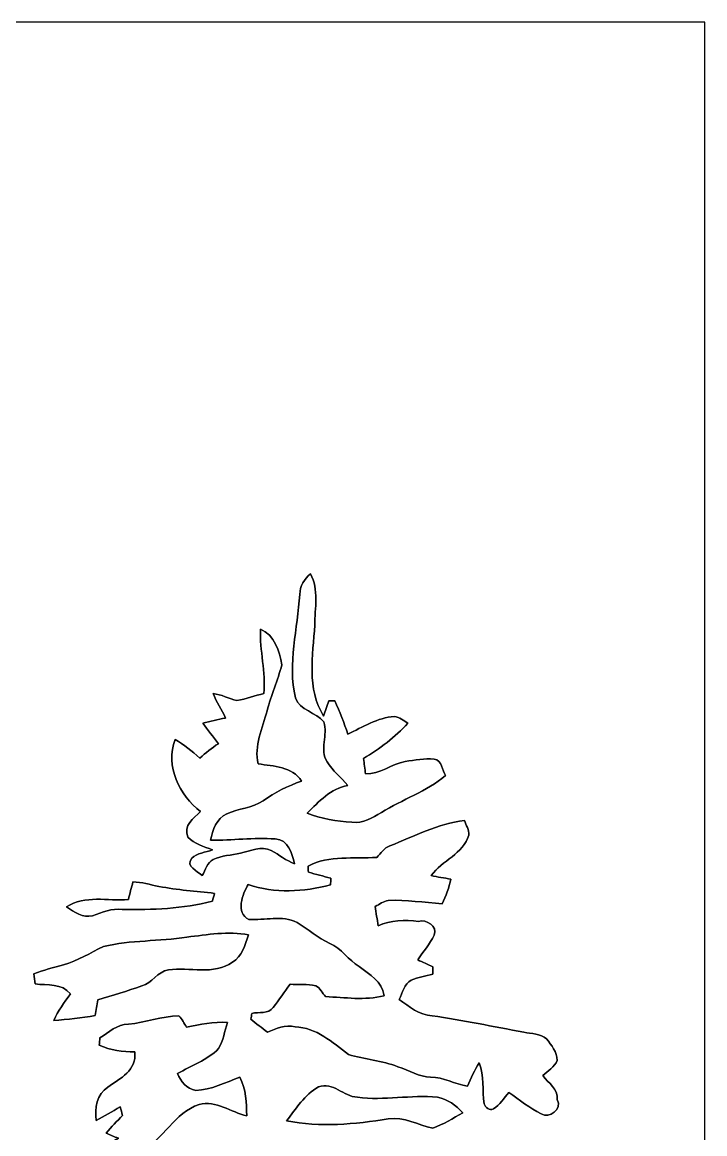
# Model space of a CAD drawing. Header units: centimetres. Extents: x -16.8 to 16.8, y -16.7 to 16.7.
# Drawn here: x 5 to 16.77, y -2.52 to 16.67 of the extents above; entities that cross this region are included whole.
import ezdxf

# ---------------------------------------------------------------- set-up
doc = ezdxf.new("R2010")
doc.units = ezdxf.units.CM
doc.header["$MEASUREMENT"] = 0
doc.layers.add('Layer 1', color=7, linetype='Continuous')

msp = doc.modelspace()

# ---------------------------------------------------------------- linework, layer by layer
at = {"layer": 'Layer 1', "color": 7}
for points, knots in [([(-16.77458, 16.66875), (-16.77458, 16.66875), (16.77458, 16.66875), (16.77458, 16.66875), (16.77458, 16.66875), (16.77458, 16.66875), (16.77458, -16.66875), (16.77458, -16.66875), (16.77458, -16.66875), (16.77458, -16.66875), (-16.77458, -16.66875), (-16.77458, -16.66875), (-16.77458, -16.66875), (-16.77458, -16.66875), (-16.77458, 16.66875), (-16.77458, 16.66875), (-16.77458, 16.66875), (-16.77458, 16.66875), (-16.77458, 16.66875), (-16.77458, 16.66875)], [0, 0, 0, 0, 0.16666667, 0.16666667, 0.16666667, 0.16666667, 0.33333333, 0.33333333, 0.33333333, 0.33333333, 0.5, 0.5, 0.5, 0.5, 0.66666667, 0.66666667, 0.66666667, 0.66666667, 1, 1, 1, 1]), ([(9.78429, 6.79415), (9.74937, 6.20148), (9.57086, 5.60141), (9.70844, 5.00909), (9.70844, 5.00909), (9.78676, 4.78825), (10.06581, 4.76038), (10.20092, 4.5914), (10.20092, 4.5914), (10.27254, 4.36951), (10.12261, 4.11445), (10.2549, 3.90419), (10.2549, 3.90419), (10.3565, 3.75426), (10.49232, 3.63114), (10.61402, 3.49709), (10.61402, 3.49709), (10.31875, 3.43747), (10.11555, 3.22016), (9.91059, 3.01519), (9.91059, 3.01519), (10.15824, 2.921), (10.42211, 2.8762), (10.68564, 2.86067), (10.68564, 2.86067), (10.87473, 2.83104), (11.03877, 2.93934), (11.19329, 3.02824), (11.19329, 3.02824), (11.55418, 3.25684), (11.97081, 3.38808), (12.30171, 3.66536), (12.30171, 3.66536), (12.2428, 3.75109), (12.23998, 3.9303), (12.10663, 3.95041), (12.10663, 3.95041), (11.93906, 3.97122), (11.76937, 3.92889), (11.60462, 3.91054), (11.60462, 3.91054), (11.36721, 3.86644), (11.17071, 3.68829), (10.92094, 3.69499), (10.92094, 3.69499), (10.90824, 3.78354), (10.8966, 3.87174), (10.88531, 3.95993), (10.88531, 3.95993), (11.16259, 4.13456), (11.43423, 4.32364), (11.65084, 4.57235), (11.65084, 4.57235), (11.5764, 4.61433), (11.50549, 4.67254), (11.41906, 4.68559), (11.41906, 4.68559), (11.12379, 4.66654), (10.87085, 4.50427), (10.61226, 4.37903), (10.61226, 4.37903), (10.55335, 4.57659), (10.47821, 4.7685), (10.3886, 4.95406), (10.3886, 4.95406), (10.36285, 4.95476), (10.31064, 4.95618), (10.28453, 4.95688), (10.28453, 4.95688), (10.25419, 4.86939), (10.22597, 4.78084), (10.19634, 4.69265), (10.19634, 4.69265), (9.90141, 5.16184), (10.01077, 5.74181), (10.04394, 6.26216), (10.04394, 6.26216), (10.04464, 6.55355), (10.11802, 6.87917), (9.96985, 7.14834), (9.96985, 7.14834), (9.86508, 7.05802), (9.78782, 6.93596), (9.78429, 6.79415), (9.78429, 6.79415), (9.78429, 6.79415), (9.78429, 6.79415), (9.78429, 6.79415)], [0, 0, 0, 0, 0.04347826, 0.04347826, 0.04347826, 0.04347826, 0.08695652, 0.08695652, 0.08695652, 0.08695652, 0.13043478, 0.13043478, 0.13043478, 0.13043478, 0.17391304, 0.17391304, 0.17391304, 0.17391304, 0.2173913, 0.2173913, 0.2173913, 0.2173913, 0.26086957, 0.26086957, 0.26086957, 0.26086957, 0.30434783, 0.30434783, 0.30434783, 0.30434783, 0.34782609, 0.34782609, 0.34782609, 0.34782609, 0.39130435, 0.39130435, 0.39130435, 0.39130435, 0.43478261, 0.43478261, 0.43478261, 0.43478261, 0.47826087, 0.47826087, 0.47826087, 0.47826087, 0.52173913, 0.52173913, 0.52173913, 0.52173913, 0.56521739, 0.56521739, 0.56521739, 0.56521739, 0.60869565, 0.60869565, 0.60869565, 0.60869565, 0.65217391, 0.65217391, 0.65217391, 0.65217391, 0.69565217, 0.69565217, 0.69565217, 0.69565217, 0.73913043, 0.73913043, 0.73913043, 0.73913043, 0.7826087, 0.7826087, 0.7826087, 0.7826087, 0.82608696, 0.82608696, 0.82608696, 0.82608696, 0.86956522, 0.86956522, 0.86956522, 0.86956522, 0.91304348, 0.91304348, 0.91304348, 0.91304348, 1, 1, 1, 1]), ([(9.10696, 6.19442), (9.08791, 5.82083), (9.20574, 5.455), (9.16376, 5.08), (9.16376, 5.08), (9.00747, 5.04754), (8.85754, 4.99004), (8.70126, 4.96041), (8.70126, 4.96041), (8.56192, 4.99427), (8.43315, 5.06554), (8.28922, 5.08282), (8.28922, 5.08282), (8.34813, 4.93571), (8.43668, 4.80307), (8.50336, 4.65914), (8.50336, 4.65914), (8.37212, 4.63162), (8.24159, 4.60587), (8.11212, 4.57165), (8.11212, 4.57165), (8.19891, 4.45206), (8.28922, 4.33423), (8.38024, 4.21675), (8.38024, 4.21675), (8.2677, 4.14126), (8.16081, 4.05836), (8.05956, 3.9684), (8.05956, 3.9684), (7.92586, 4.08658), (7.78792, 4.20229), (7.63235, 4.28978), (7.63235, 4.28978), (7.45878, 3.82693), (7.70643, 3.33128), (8.07332, 3.04412), (8.07332, 3.04412), (7.94773, 2.93194), (7.77134, 2.80741), (7.8546, 2.60562), (7.8546, 2.60562), (7.96184, 2.47968), (8.13294, 2.44687), (8.27793, 2.38231), (8.27793, 2.38231), (8.16222, 2.33504), (8.01017, 2.33539), (7.92021, 2.23838), (7.92021, 2.23838), (7.80803, 2.10326), (8.01582, 2.01683), (8.10154, 1.93957), (8.10154, 1.93957), (8.15622, 2.03623), (8.18832, 2.15829), (8.28816, 2.21968), (8.28816, 2.21968), (8.43739, 2.28706), (8.6046, 2.28918), (8.76194, 2.32939), (8.76194, 2.32939), (8.93551, 2.36502), (9.11613, 2.45674), (9.29322, 2.37278), (9.29322, 2.37278), (9.42834, 2.29835), (9.54652, 2.19569), (9.69574, 2.14559), (9.69574, 2.14559), (9.65059, 2.3241), (9.58709, 2.56011), (9.36096, 2.57246), (9.36096, 2.57246), (8.98913, 2.59927), (8.61766, 2.54459), (8.24583, 2.55129), (8.24583, 2.55129), (8.28393, 2.7245), (8.34707, 2.92594), (8.52346, 3.00602), (8.52346, 3.00602), (8.72596, 3.0988), (8.96338, 3.10374), (9.15035, 3.2318), (9.15035, 3.2318), (9.35708, 3.37326), (9.58039, 3.48791), (9.81639, 3.57223), (9.81639, 3.57223), (9.65306, 3.81776), (9.33062, 3.83081), (9.06815, 3.86715), (9.06815, 3.86715), (8.98701, 4.18042), (9.14612, 4.48628), (9.22126, 4.78402), (9.22126, 4.78402), (9.29146, 5.05319), (9.40506, 5.3086), (9.47491, 5.57742), (9.47491, 5.57742), (9.4421, 5.81731), (9.34438, 6.08753), (9.10696, 6.19442), (9.10696, 6.19442), (9.10696, 6.19442), (9.10696, 6.19442), (9.10696, 6.19442)], [0, 0, 0, 0, 0.03571429, 0.03571429, 0.03571429, 0.03571429, 0.07142857, 0.07142857, 0.07142857, 0.07142857, 0.10714286, 0.10714286, 0.10714286, 0.10714286, 0.14285714, 0.14285714, 0.14285714, 0.14285714, 0.17857143, 0.17857143, 0.17857143, 0.17857143, 0.21428571, 0.21428571, 0.21428571, 0.21428571, 0.25, 0.25, 0.25, 0.25, 0.28571429, 0.28571429, 0.28571429, 0.28571429, 0.32142857, 0.32142857, 0.32142857, 0.32142857, 0.35714286, 0.35714286, 0.35714286, 0.35714286, 0.39285714, 0.39285714, 0.39285714, 0.39285714, 0.42857143, 0.42857143, 0.42857143, 0.42857143, 0.46428571, 0.46428571, 0.46428571, 0.46428571, 0.5, 0.5, 0.5, 0.5, 0.53571429, 0.53571429, 0.53571429, 0.53571429, 0.57142857, 0.57142857, 0.57142857, 0.57142857, 0.60714286, 0.60714286, 0.60714286, 0.60714286, 0.64285714, 0.64285714, 0.64285714, 0.64285714, 0.67857143, 0.67857143, 0.67857143, 0.67857143, 0.71428571, 0.71428571, 0.71428571, 0.71428571, 0.75, 0.75, 0.75, 0.75, 0.78571429, 0.78571429, 0.78571429, 0.78571429, 0.82142857, 0.82142857, 0.82142857, 0.82142857, 0.85714286, 0.85714286, 0.85714286, 0.85714286, 0.89285714, 0.89285714, 0.89285714, 0.89285714, 0.92857143, 0.92857143, 0.92857143, 0.92857143, 1, 1, 1, 1]), ([(11.33863, 2.45286), (11.24197, 2.41582), (11.18235, 2.32692), (11.11532, 2.25354), (11.11532, 2.25354), (10.72021, 2.22567), (10.29194, 2.29658), (9.92858, 2.10432), (9.92858, 2.10432), (9.92964, 2.07786), (9.93246, 2.02459), (9.93387, 1.99778), (9.93387, 1.99778), (10.06228, 1.96427), (10.1914, 1.9304), (10.31946, 1.89371), (10.31946, 1.89371), (10.3191, 1.86478), (10.31804, 1.80728), (10.31769, 1.77835), (10.31769, 1.77835), (9.85414, 1.66511), (9.35108, 1.6189), (8.896, 1.78858), (8.896, 1.78858), (8.79616, 1.61713), (8.67022, 1.29611), (8.90658, 1.18392), (8.90658, 1.18392), (9.18104, 1.1617), (9.47773, 1.2633), (9.73808, 1.12854), (9.73808, 1.12854), (9.92893, 1.01388), (10.09791, 0.86466), (10.30217, 0.76976), (10.30217, 0.76976), (10.50325, 0.67874), (10.62461, 0.48295), (10.81087, 0.36865), (10.81087, 0.36865), (10.98409, 0.23107), (11.21022, 0.1143), (11.24126, -0.13335), (11.24126, -0.13335), (10.91071, -0.22154), (10.56464, -0.16087), (10.22914, -0.14958), (10.22914, -0.14958), (10.17552, -0.08573), (10.13531, -0.00459), (10.06228, 0.03881), (10.06228, 0.03881), (9.91694, 0.07126), (9.76454, 0.05292), (9.61849, 0.06421), (9.61849, 0.06421), (9.51865, -0.06738), (9.42622, -0.20426), (9.32674, -0.33584), (9.32674, -0.33584), (9.24595, -0.45332), (9.0745, -0.41169), (8.95879, -0.43921), (8.95879, -0.43921), (8.95209, -0.47202), (8.94574, -0.50553), (8.93939, -0.53904), (8.93939, -0.53904), (9.03393, -0.61278), (9.13059, -0.68862), (9.22549, -0.76376), (9.22549, -0.76376), (9.37719, -0.70132), (9.53382, -0.62442), (9.70421, -0.66922), (9.70421, -0.66922), (10.06757, -0.68368), (10.35367, -0.93592), (10.6232, -1.15006), (10.6232, -1.15006), (10.90542, -1.23119), (11.20457, -1.25095), (11.48009, -1.36031), (11.48009, -1.36031), (11.66742, -1.42064), (11.84204, -1.53494), (12.04383, -1.54058), (12.04383, -1.54058), (12.26467, -1.53917), (12.46223, -1.65911), (12.67777, -1.69439), (12.67777, -1.69439), (12.74198, -1.55787), (12.80125, -1.41887), (12.88097, -1.29046), (12.88097, -1.29046), (12.97728, -1.51412), (12.92825, -1.7653), (12.96917, -2.0006), (12.96917, -2.0006), (12.98998, -2.06304), (13.05913, -2.12654), (13.12721, -2.08562), (13.12721, -2.08562), (13.23834, -2.01613), (13.30925, -1.90112), (13.3925, -1.80269), (13.3925, -1.80269), (13.57489, -1.93181), (13.75163, -2.07186), (13.95342, -2.17064), (13.95342, -2.17064), (14.09277, -2.26166), (14.31996, -2.09127), (14.23, -1.9244), (14.23, -1.9244), (14.24658, -1.73884), (14.07372, -1.64359), (13.97882, -1.51236), (13.97882, -1.51236), (14.06737, -1.43122), (14.18061, -1.36349), (14.22894, -1.24919), (14.22894, -1.24919), (14.224, -1.10596), (14.12981, -0.9846), (14.04267, -0.87948), (14.04267, -0.87948), (13.93896, -0.78211), (13.77985, -0.79304), (13.65215, -0.762), (13.65215, -0.762), (13.12439, -0.66746), (12.60016, -0.55492), (12.06923, -0.48084), (12.06923, -0.48084), (11.84698, -0.46637), (11.67165, -0.32209), (11.50056, -0.19791), (11.50056, -0.19791), (11.55771, -0.08749), (11.58275, 0.07585), (11.71011, 0.13582), (11.71011, 0.13582), (11.82793, 0.18627), (11.95564, 0.20673), (12.08017, 0.23813), (12.08017, 0.23813), (12.08017, 0.28116), (12.08052, 0.32385), (12.08123, 0.36618), (12.08123, 0.36618), (11.99374, 0.40569), (11.90625, 0.44485), (11.81982, 0.48613), (11.81982, 0.48613), (11.91401, 0.62865), (12.03501, 0.75565), (12.10345, 0.91334), (12.10345, 0.91334), (12.17224, 1.06186), (11.96552, 1.19204), (11.83534, 1.14935), (11.83534, 1.14935), (11.59722, 1.19063), (11.35909, 1.16311), (11.13684, 1.07421), (11.13684, 1.07421), (11.12202, 1.18428), (11.10086, 1.29681), (11.08639, 1.40582), (11.08639, 1.40582), (11.15942, 1.44533), (11.22927, 1.49789), (11.31288, 1.51165), (11.31288, 1.51165), (11.62332, 1.52435), (11.93165, 1.47461), (12.24104, 1.4538), (12.24104, 1.4538), (12.30912, 1.58856), (12.3638, 1.73038), (12.39167, 1.87925), (12.39167, 1.87925), (12.27843, 1.89865), (12.16484, 1.91417), (12.05301, 1.93957), (12.05301, 1.93957), (12.24245, 2.20204), (12.60475, 2.30964), (12.70282, 2.63948), (12.70282, 2.63948), (12.70847, 2.72909), (12.65626, 2.80952), (12.62556, 2.89101), (12.62556, 2.89101), (12.16907, 2.83386), (11.7602, 2.61973), (11.33863, 2.45286), (11.33863, 2.45286), (11.33863, 2.45286), (11.33863, 2.45286), (11.33863, 2.45286)], [0, 0, 0, 0, 0.01923077, 0.01923077, 0.01923077, 0.01923077, 0.03846154, 0.03846154, 0.03846154, 0.03846154, 0.05769231, 0.05769231, 0.05769231, 0.05769231, 0.07692308, 0.07692308, 0.07692308, 0.07692308, 0.09615385, 0.09615385, 0.09615385, 0.09615385, 0.11538462, 0.11538462, 0.11538462, 0.11538462, 0.13461538, 0.13461538, 0.13461538, 0.13461538, 0.15384615, 0.15384615, 0.15384615, 0.15384615, 0.17307692, 0.17307692, 0.17307692, 0.17307692, 0.19230769, 0.19230769, 0.19230769, 0.19230769, 0.21153846, 0.21153846, 0.21153846, 0.21153846, 0.23076923, 0.23076923, 0.23076923, 0.23076923, 0.25, 0.25, 0.25, 0.25, 0.26923077, 0.26923077, 0.26923077, 0.26923077, 0.28846154, 0.28846154, 0.28846154, 0.28846154, 0.30769231, 0.30769231, 0.30769231, 0.30769231, 0.32692308, 0.32692308, 0.32692308, 0.32692308, 0.34615385, 0.34615385, 0.34615385, 0.34615385, 0.36538462, 0.36538462, 0.36538462, 0.36538462, 0.38461538, 0.38461538, 0.38461538, 0.38461538, 0.40384615, 0.40384615, 0.40384615, 0.40384615, 0.42307692, 0.42307692, 0.42307692, 0.42307692, 0.44230769, 0.44230769, 0.44230769, 0.44230769, 0.46153846, 0.46153846, 0.46153846, 0.46153846, 0.48076923, 0.48076923, 0.48076923, 0.48076923, 0.5, 0.5, 0.5, 0.5, 0.51923077, 0.51923077, 0.51923077, 0.51923077, 0.53846154, 0.53846154, 0.53846154, 0.53846154, 0.55769231, 0.55769231, 0.55769231, 0.55769231, 0.57692308, 0.57692308, 0.57692308, 0.57692308, 0.59615385, 0.59615385, 0.59615385, 0.59615385, 0.61538462, 0.61538462, 0.61538462, 0.61538462, 0.63461538, 0.63461538, 0.63461538, 0.63461538, 0.65384615, 0.65384615, 0.65384615, 0.65384615, 0.67307692, 0.67307692, 0.67307692, 0.67307692, 0.69230769, 0.69230769, 0.69230769, 0.69230769, 0.71153846, 0.71153846, 0.71153846, 0.71153846, 0.73076923, 0.73076923, 0.73076923, 0.73076923, 0.75, 0.75, 0.75, 0.75, 0.76923077, 0.76923077, 0.76923077, 0.76923077, 0.78846154, 0.78846154, 0.78846154, 0.78846154, 0.80769231, 0.80769231, 0.80769231, 0.80769231, 0.82692308, 0.82692308, 0.82692308, 0.82692308, 0.84615385, 0.84615385, 0.84615385, 0.84615385, 0.86538462, 0.86538462, 0.86538462, 0.86538462, 0.88461538, 0.88461538, 0.88461538, 0.88461538, 0.90384615, 0.90384615, 0.90384615, 0.90384615, 0.92307692, 0.92307692, 0.92307692, 0.92307692, 0.94230769, 0.94230769, 0.94230769, 0.94230769, 0.96153846, 0.96153846, 0.96153846, 0.96153846, 1, 1, 1, 1]), ([(6.90527, 1.83268), (6.87881, 1.73108), (6.852, 1.62948), (6.82625, 1.52718), (6.82625, 1.52718), (6.47453, 1.49789), (6.07413, 1.60761), (5.7598, 1.40088), (5.7598, 1.40088), (5.88645, 1.30528), (6.04202, 1.20826), (6.20924, 1.24778), (6.20924, 1.24778), (6.37434, 1.30387), (6.53768, 1.38042), (6.71936, 1.35467), (6.71936, 1.35467), (7.24288, 1.34585), (7.76817, 1.36701), (8.27687, 1.49931), (8.27687, 1.49931), (8.28922, 1.54376), (8.30157, 1.58856), (8.31391, 1.63301), (8.31391, 1.63301), (7.99324, 1.66793), (7.67115, 1.69439), (7.3533, 1.75154), (7.3533, 1.75154), (7.20513, 1.78506), (7.05767, 1.82492), (6.90527, 1.83268), (6.90527, 1.83268), (6.90527, 1.83268), (6.90527, 1.83268), (6.90527, 1.83268)], [0, 0, 0, 0, 0.1, 0.1, 0.1, 0.1, 0.2, 0.2, 0.2, 0.2, 0.3, 0.3, 0.3, 0.3, 0.4, 0.4, 0.4, 0.4, 0.5, 0.5, 0.5, 0.5, 0.6, 0.6, 0.6, 0.6, 0.7, 0.7, 0.7, 0.7, 0.8, 0.8, 0.8, 0.8, 1, 1, 1, 1]), ([(7.83766, 0.87877), (7.3593, 0.8001), (6.86788, 0.83009), (6.39551, 0.71579), (6.39551, 0.71579), (6.16761, 0.60819), (5.95277, 0.46708), (5.7083, 0.39829), (5.7083, 0.39829), (5.53649, 0.3496), (5.36116, 0.31044), (5.19536, 0.24306), (5.19536, 0.24306), (5.20206, 0.18591), (5.20982, 0.12841), (5.21758, 0.07091), (5.21758, 0.07091), (5.42713, 0.04022), (5.68007, 0.08537), (5.82542, -0.10054), (5.82542, -0.10054), (5.72311, -0.24977), (5.61022, -0.39441), (5.53896, -0.56233), (5.53896, -0.56233), (5.77921, -0.54504), (6.01662, -0.50941), (6.25546, -0.47766), (6.25546, -0.47766), (6.2678, -0.38453), (6.28368, -0.29422), (6.29849, -0.20285), (6.29849, -0.20285), (6.55426, -0.13159), (6.8072, -0.04868), (7.05908, 0.03598), (7.05908, 0.03598), (7.23829, 0.08431), (7.33002, 0.28222), (7.51805, 0.31327), (7.51805, 0.31327), (7.88, 0.36936), (8.30086, 0.21202), (8.62365, 0.44485), (8.62365, 0.44485), (8.79193, 0.54046), (8.83849, 0.74507), (8.90094, 0.91475), (8.90094, 0.91475), (8.55027, 0.98707), (8.18868, 0.91722), (7.83766, 0.87877), (7.83766, 0.87877), (7.83766, 0.87877), (7.83766, 0.87877), (7.83766, 0.87877)], [0, 0, 0, 0, 0.06666667, 0.06666667, 0.06666667, 0.06666667, 0.13333333, 0.13333333, 0.13333333, 0.13333333, 0.2, 0.2, 0.2, 0.2, 0.26666667, 0.26666667, 0.26666667, 0.26666667, 0.33333333, 0.33333333, 0.33333333, 0.33333333, 0.4, 0.4, 0.4, 0.4, 0.46666667, 0.46666667, 0.46666667, 0.46666667, 0.53333333, 0.53333333, 0.53333333, 0.53333333, 0.6, 0.6, 0.6, 0.6, 0.66666667, 0.66666667, 0.66666667, 0.66666667, 0.73333333, 0.73333333, 0.73333333, 0.73333333, 0.8, 0.8, 0.8, 0.8, 0.86666667, 0.86666667, 0.86666667, 0.86666667, 1, 1, 1, 1]), ([(6.82731, -0.62689), (6.63116, -0.62406), (6.49076, -0.76729), (6.33377, -0.86007), (6.33377, -0.86007), (6.33166, -0.89253), (6.32742, -0.95673), (6.32531, -0.98884), (6.32531, -0.98884), (6.51757, -1.0728), (6.72853, -1.10349), (6.93702, -1.1049), (6.93702, -1.1049), (6.97442, -1.42169), (6.6862, -1.56316), (6.46994, -1.71133), (6.46994, -1.71133), (6.28403, -1.83515), (6.23923, -2.07716), (6.27098, -2.28671), (6.27098, -2.28671), (6.41385, -2.21862), (6.54685, -2.13184), (6.68373, -2.05246), (6.68373, -2.05246), (6.69819, -2.10114), (6.71266, -2.15053), (6.72712, -2.20028), (6.72712, -2.20028), (6.63011, -2.29976), (6.53097, -2.39748), (6.44349, -2.50578), (6.44349, -2.50578), (6.51298, -2.53577), (6.58283, -2.56575), (6.65374, -2.59398), (6.65374, -2.59398), (6.29144, -2.78659), (5.88574, -2.97462), (5.65714, -3.32987), (5.65714, -3.32987), (5.52521, -3.54118), (5.79437, -3.75073), (5.98593, -3.66254), (5.98593, -3.66254), (6.21489, -3.6128), (6.20007, -3.32987), (6.30837, -3.17183), (6.30837, -3.17183), (6.55849, -3.05858), (6.83895, -3.01237), (7.0485, -2.81623), (7.0485, -2.81623), (7.4362, -2.61303), (7.62423, -2.1523), (8.04686, -2.01083), (8.04686, -2.01083), (8.33826, -1.93463), (8.5979, -2.14418), (8.86919, -2.20874), (8.86919, -2.20874), (8.86178, -1.9812), (8.86142, -1.74696), (8.75065, -1.54199), (8.75065, -1.54199), (8.50089, -1.62913), (8.25994, -1.7586), (7.98971, -1.76671), (7.98971, -1.76671), (7.83096, -1.7459), (7.73218, -1.61255), (7.67397, -1.47708), (7.67397, -1.47708), (7.91457, -1.34056), (8.18444, -1.24778), (8.38306, -1.04704), (8.38306, -1.04704), (8.46667, -0.91087), (8.48748, -0.74542), (8.53475, -0.59443), (8.53475, -0.59443), (8.29733, -0.58208), (8.06274, -0.62865), (7.83237, -0.6791), (7.83237, -0.6791), (7.79074, -0.61101), (7.75406, -0.53869), (7.69937, -0.48048), (7.69937, -0.48048), (7.4041, -0.49248), (7.12047, -0.59337), (6.82731, -0.62689), (6.82731, -0.62689), (6.82731, -0.62689), (6.82731, -0.62689), (6.82731, -0.62689)], [0, 0, 0, 0, 0.04, 0.04, 0.04, 0.04, 0.08, 0.08, 0.08, 0.08, 0.12, 0.12, 0.12, 0.12, 0.16, 0.16, 0.16, 0.16, 0.2, 0.2, 0.2, 0.2, 0.24, 0.24, 0.24, 0.24, 0.28, 0.28, 0.28, 0.28, 0.32, 0.32, 0.32, 0.32, 0.36, 0.36, 0.36, 0.36, 0.4, 0.4, 0.4, 0.4, 0.44, 0.44, 0.44, 0.44, 0.48, 0.48, 0.48, 0.48, 0.52, 0.52, 0.52, 0.52, 0.56, 0.56, 0.56, 0.56, 0.6, 0.6, 0.6, 0.6, 0.64, 0.64, 0.64, 0.64, 0.68, 0.68, 0.68, 0.68, 0.72, 0.72, 0.72, 0.72, 0.76, 0.76, 0.76, 0.76, 0.8, 0.8, 0.8, 0.8, 0.84, 0.84, 0.84, 0.84, 0.88, 0.88, 0.88, 0.88, 0.92, 0.92, 0.92, 0.92, 1, 1, 1, 1]), ([(10.10567, -1.70815), (9.87072, -1.84326), (9.71726, -2.08033), (9.55851, -2.29411), (9.55851, -2.29411), (10.13636, -2.40594), (10.73609, -2.35232), (11.31288, -2.25989), (11.31288, -2.25989), (11.58346, -2.2158), (11.82476, -2.36855), (12.08087, -2.4197), (12.08087, -2.4197), (12.26361, -2.35585), (12.4273, -2.24543), (12.59946, -2.15653), (12.59946, -2.15653), (12.48763, -2.02212), (12.33487, -1.92158), (12.16272, -1.88595), (12.16272, -1.88595), (11.70234, -1.83903), (11.23774, -1.94945), (10.77912, -1.88524), (10.77912, -1.88524), (10.53641, -1.87925), (10.36073, -1.60831), (10.10567, -1.70815), (10.10567, -1.70815), (10.10567, -1.70815), (10.10567, -1.70815), (10.10567, -1.70815)], [0, 0, 0, 0, 0.11111111, 0.11111111, 0.11111111, 0.11111111, 0.22222222, 0.22222222, 0.22222222, 0.22222222, 0.33333333, 0.33333333, 0.33333333, 0.33333333, 0.44444444, 0.44444444, 0.44444444, 0.44444444, 0.55555556, 0.55555556, 0.55555556, 0.55555556, 0.66666667, 0.66666667, 0.66666667, 0.66666667, 0.77777778, 0.77777778, 0.77777778, 0.77777778, 1, 1, 1, 1])]:
    msp.add_open_spline(points, degree=3, knots=knots, dxfattribs=at)
at = {"layer": 'Layer 1', "color": 252}
for points, knots in [([(9.78429, 6.79415), (9.78782, 6.93596), (9.86508, 7.05802), (9.96985, 7.14834), (9.96985, 7.14834), (10.11802, 6.87917), (10.04464, 6.55355), (10.04394, 6.26216), (10.04394, 6.26216), (10.01077, 5.74181), (9.90141, 5.16184), (10.19634, 4.69265), (10.19634, 4.69265), (10.22597, 4.78084), (10.25419, 4.86939), (10.28453, 4.95688), (10.28453, 4.95688), (10.31064, 4.95618), (10.36285, 4.95476), (10.3886, 4.95406), (10.3886, 4.95406), (10.47821, 4.7685), (10.55335, 4.57659), (10.61226, 4.37903), (10.61226, 4.37903), (10.87085, 4.50427), (11.12379, 4.66654), (11.41906, 4.68559), (11.41906, 4.68559), (11.50549, 4.67254), (11.5764, 4.61433), (11.65084, 4.57235), (11.65084, 4.57235), (11.43423, 4.32364), (11.16259, 4.13456), (10.88531, 3.95993), (10.88531, 3.95993), (10.8966, 3.87174), (10.90824, 3.78354), (10.92094, 3.69499), (10.92094, 3.69499), (11.17071, 3.68829), (11.36721, 3.86644), (11.60462, 3.91054), (11.60462, 3.91054), (11.76937, 3.92889), (11.93906, 3.97122), (12.10663, 3.95041), (12.10663, 3.95041), (12.23998, 3.9303), (12.2428, 3.75109), (12.30171, 3.66536), (12.30171, 3.66536), (11.97081, 3.38808), (11.55418, 3.25684), (11.19329, 3.02824), (11.19329, 3.02824), (11.03877, 2.93934), (10.87473, 2.83104), (10.68564, 2.86067), (10.68564, 2.86067), (10.42211, 2.8762), (10.15824, 2.921), (9.91059, 3.01519), (9.91059, 3.01519), (10.11555, 3.22016), (10.31875, 3.43747), (10.61402, 3.49709), (10.61402, 3.49709), (10.49232, 3.63114), (10.3565, 3.75426), (10.2549, 3.90419), (10.2549, 3.90419), (10.12261, 4.11445), (10.27254, 4.36951), (10.20092, 4.5914), (10.20092, 4.5914), (10.06581, 4.76038), (9.78676, 4.78825), (9.70844, 5.00909), (9.70844, 5.00909), (9.57086, 5.60141), (9.74937, 6.20148), (9.78429, 6.79415)], [0, 0, 0, 0, 0.04545455, 0.04545455, 0.04545455, 0.04545455, 0.09090909, 0.09090909, 0.09090909, 0.09090909, 0.13636364, 0.13636364, 0.13636364, 0.13636364, 0.18181818, 0.18181818, 0.18181818, 0.18181818, 0.22727273, 0.22727273, 0.22727273, 0.22727273, 0.27272727, 0.27272727, 0.27272727, 0.27272727, 0.31818182, 0.31818182, 0.31818182, 0.31818182, 0.36363636, 0.36363636, 0.36363636, 0.36363636, 0.40909091, 0.40909091, 0.40909091, 0.40909091, 0.45454545, 0.45454545, 0.45454545, 0.45454545, 0.5, 0.5, 0.5, 0.5, 0.54545455, 0.54545455, 0.54545455, 0.54545455, 0.59090909, 0.59090909, 0.59090909, 0.59090909, 0.63636364, 0.63636364, 0.63636364, 0.63636364, 0.68181818, 0.68181818, 0.68181818, 0.68181818, 0.72727273, 0.72727273, 0.72727273, 0.72727273, 0.77272727, 0.77272727, 0.77272727, 0.77272727, 0.81818182, 0.81818182, 0.81818182, 0.81818182, 0.86363636, 0.86363636, 0.86363636, 0.86363636, 0.90909091, 0.90909091, 0.90909091, 0.90909091, 1, 1, 1, 1]), ([(9.10696, 6.19442), (9.34438, 6.08753), (9.4421, 5.81731), (9.47491, 5.57742), (9.47491, 5.57742), (9.40506, 5.3086), (9.29146, 5.05319), (9.22126, 4.78402), (9.22126, 4.78402), (9.14612, 4.48628), (8.98701, 4.18042), (9.06815, 3.86715), (9.06815, 3.86715), (9.33062, 3.83081), (9.65306, 3.81776), (9.81639, 3.57223), (9.81639, 3.57223), (9.58039, 3.48791), (9.35708, 3.37326), (9.15035, 3.2318), (9.15035, 3.2318), (8.96338, 3.10374), (8.72596, 3.0988), (8.52346, 3.00602), (8.52346, 3.00602), (8.34707, 2.92594), (8.28393, 2.7245), (8.24583, 2.55129), (8.24583, 2.55129), (8.61766, 2.54459), (8.98913, 2.59927), (9.36096, 2.57246), (9.36096, 2.57246), (9.58709, 2.56011), (9.65059, 2.3241), (9.69574, 2.14559), (9.69574, 2.14559), (9.54652, 2.19569), (9.42834, 2.29835), (9.29322, 2.37278), (9.29322, 2.37278), (9.11613, 2.45674), (8.93551, 2.36502), (8.76194, 2.32939), (8.76194, 2.32939), (8.6046, 2.28918), (8.43739, 2.28706), (8.28816, 2.21968), (8.28816, 2.21968), (8.18832, 2.15829), (8.15622, 2.03623), (8.10154, 1.93957), (8.10154, 1.93957), (8.01582, 2.01683), (7.80803, 2.10326), (7.92021, 2.23838), (7.92021, 2.23838), (8.01017, 2.33539), (8.16222, 2.33504), (8.27793, 2.38231), (8.27793, 2.38231), (8.13294, 2.44687), (7.96184, 2.47968), (7.8546, 2.60562), (7.8546, 2.60562), (7.77134, 2.80741), (7.94773, 2.93194), (8.07332, 3.04412), (8.07332, 3.04412), (7.70643, 3.33128), (7.45878, 3.82693), (7.63235, 4.28978), (7.63235, 4.28978), (7.78792, 4.20229), (7.92586, 4.08658), (8.05956, 3.9684), (8.05956, 3.9684), (8.16081, 4.05836), (8.2677, 4.14126), (8.38024, 4.21675), (8.38024, 4.21675), (8.28922, 4.33423), (8.19891, 4.45206), (8.11212, 4.57165), (8.11212, 4.57165), (8.24159, 4.60587), (8.37212, 4.63162), (8.50336, 4.65914), (8.50336, 4.65914), (8.43668, 4.80307), (8.34813, 4.93571), (8.28922, 5.08282), (8.28922, 5.08282), (8.43315, 5.06554), (8.56192, 4.99427), (8.70126, 4.96041), (8.70126, 4.96041), (8.85754, 4.99004), (9.00747, 5.04754), (9.16376, 5.08), (9.16376, 5.08), (9.20574, 5.455), (9.08791, 5.82083), (9.10696, 6.19442)], [0, 0, 0, 0, 0.03703704, 0.03703704, 0.03703704, 0.03703704, 0.07407407, 0.07407407, 0.07407407, 0.07407407, 0.11111111, 0.11111111, 0.11111111, 0.11111111, 0.14814815, 0.14814815, 0.14814815, 0.14814815, 0.18518519, 0.18518519, 0.18518519, 0.18518519, 0.22222222, 0.22222222, 0.22222222, 0.22222222, 0.25925926, 0.25925926, 0.25925926, 0.25925926, 0.2962963, 0.2962963, 0.2962963, 0.2962963, 0.33333333, 0.33333333, 0.33333333, 0.33333333, 0.37037037, 0.37037037, 0.37037037, 0.37037037, 0.40740741, 0.40740741, 0.40740741, 0.40740741, 0.44444444, 0.44444444, 0.44444444, 0.44444444, 0.48148148, 0.48148148, 0.48148148, 0.48148148, 0.51851852, 0.51851852, 0.51851852, 0.51851852, 0.55555556, 0.55555556, 0.55555556, 0.55555556, 0.59259259, 0.59259259, 0.59259259, 0.59259259, 0.62962963, 0.62962963, 0.62962963, 0.62962963, 0.66666667, 0.66666667, 0.66666667, 0.66666667, 0.7037037, 0.7037037, 0.7037037, 0.7037037, 0.74074074, 0.74074074, 0.74074074, 0.74074074, 0.77777778, 0.77777778, 0.77777778, 0.77777778, 0.81481481, 0.81481481, 0.81481481, 0.81481481, 0.85185185, 0.85185185, 0.85185185, 0.85185185, 0.88888889, 0.88888889, 0.88888889, 0.88888889, 0.92592593, 0.92592593, 0.92592593, 0.92592593, 1, 1, 1, 1]), ([(11.33863, 2.45286), (11.7602, 2.61973), (12.16907, 2.83386), (12.62556, 2.89101), (12.62556, 2.89101), (12.65626, 2.80952), (12.70847, 2.72909), (12.70282, 2.63948), (12.70282, 2.63948), (12.60475, 2.30964), (12.24245, 2.20204), (12.05301, 1.93957), (12.05301, 1.93957), (12.16484, 1.91417), (12.27843, 1.89865), (12.39167, 1.87925), (12.39167, 1.87925), (12.3638, 1.73038), (12.30912, 1.58856), (12.24104, 1.4538), (12.24104, 1.4538), (11.93165, 1.47461), (11.62332, 1.52435), (11.31288, 1.51165), (11.31288, 1.51165), (11.22927, 1.49789), (11.15942, 1.44533), (11.08639, 1.40582), (11.08639, 1.40582), (11.10086, 1.29681), (11.12202, 1.18428), (11.13684, 1.07421), (11.13684, 1.07421), (11.35909, 1.16311), (11.59722, 1.19063), (11.83534, 1.14935), (11.83534, 1.14935), (11.96552, 1.19204), (12.17224, 1.06186), (12.10345, 0.91334), (12.10345, 0.91334), (12.03501, 0.75565), (11.91401, 0.62865), (11.81982, 0.48613), (11.81982, 0.48613), (11.90625, 0.44485), (11.99374, 0.40569), (12.08123, 0.36618), (12.08123, 0.36618), (12.08052, 0.32385), (12.08017, 0.28116), (12.08017, 0.23813), (12.08017, 0.23813), (11.95564, 0.20673), (11.82793, 0.18627), (11.71011, 0.13582), (11.71011, 0.13582), (11.58275, 0.07585), (11.55771, -0.08749), (11.50056, -0.19791), (11.50056, -0.19791), (11.67165, -0.32209), (11.84698, -0.46637), (12.06923, -0.48084), (12.06923, -0.48084), (12.60016, -0.55492), (13.12439, -0.66746), (13.65215, -0.762), (13.65215, -0.762), (13.77985, -0.79304), (13.93896, -0.78211), (14.04267, -0.87948), (14.04267, -0.87948), (14.12981, -0.9846), (14.224, -1.10596), (14.22894, -1.24919), (14.22894, -1.24919), (14.18061, -1.36349), (14.06737, -1.43122), (13.97882, -1.51236), (13.97882, -1.51236), (14.07372, -1.64359), (14.24658, -1.73884), (14.23, -1.9244), (14.23, -1.9244), (14.31996, -2.09127), (14.09277, -2.26166), (13.95342, -2.17064), (13.95342, -2.17064), (13.75163, -2.07186), (13.57489, -1.93181), (13.3925, -1.80269), (13.3925, -1.80269), (13.30925, -1.90112), (13.23834, -2.01613), (13.12721, -2.08562), (13.12721, -2.08562), (13.05913, -2.12654), (12.98998, -2.06304), (12.96917, -2.0006), (12.96917, -2.0006), (12.92825, -1.7653), (12.97728, -1.51412), (12.88097, -1.29046), (12.88097, -1.29046), (12.80125, -1.41887), (12.74198, -1.55787), (12.67777, -1.69439), (12.67777, -1.69439), (12.46223, -1.65911), (12.26467, -1.53917), (12.04383, -1.54058), (12.04383, -1.54058), (11.84204, -1.53494), (11.66742, -1.42064), (11.48009, -1.36031), (11.48009, -1.36031), (11.20457, -1.25095), (10.90542, -1.23119), (10.6232, -1.15006), (10.6232, -1.15006), (10.35367, -0.93592), (10.06757, -0.68368), (9.70421, -0.66922), (9.70421, -0.66922), (9.53382, -0.62442), (9.37719, -0.70132), (9.22549, -0.76376), (9.22549, -0.76376), (9.13059, -0.68862), (9.03393, -0.61278), (8.93939, -0.53904), (8.93939, -0.53904), (8.94574, -0.50553), (8.95209, -0.47202), (8.95879, -0.43921), (8.95879, -0.43921), (9.0745, -0.41169), (9.24595, -0.45332), (9.32674, -0.33584), (9.32674, -0.33584), (9.42622, -0.20426), (9.51865, -0.06738), (9.61849, 0.06421), (9.61849, 0.06421), (9.76454, 0.05292), (9.91694, 0.07126), (10.06228, 0.03881), (10.06228, 0.03881), (10.13531, -0.00459), (10.17552, -0.08573), (10.22914, -0.14958), (10.22914, -0.14958), (10.56464, -0.16087), (10.91071, -0.22154), (11.24126, -0.13335), (11.24126, -0.13335), (11.21022, 0.1143), (10.98409, 0.23107), (10.81087, 0.36865), (10.81087, 0.36865), (10.62461, 0.48295), (10.50325, 0.67874), (10.30217, 0.76976), (10.30217, 0.76976), (10.09791, 0.86466), (9.92893, 1.01388), (9.73808, 1.12854), (9.73808, 1.12854), (9.47773, 1.2633), (9.18104, 1.1617), (8.90658, 1.18392), (8.90658, 1.18392), (8.67022, 1.29611), (8.79616, 1.61713), (8.896, 1.78858), (8.896, 1.78858), (9.35108, 1.6189), (9.85414, 1.66511), (10.31769, 1.77835), (10.31769, 1.77835), (10.31804, 1.80728), (10.3191, 1.86478), (10.31946, 1.89371), (10.31946, 1.89371), (10.1914, 1.9304), (10.06228, 1.96427), (9.93387, 1.99778), (9.93387, 1.99778), (9.93246, 2.02459), (9.92964, 2.07786), (9.92858, 2.10432), (9.92858, 2.10432), (10.29194, 2.29658), (10.72021, 2.22567), (11.11532, 2.25354), (11.11532, 2.25354), (11.18235, 2.32692), (11.24197, 2.41582), (11.33863, 2.45286)], [0, 0, 0, 0, 0.01960784, 0.01960784, 0.01960784, 0.01960784, 0.03921569, 0.03921569, 0.03921569, 0.03921569, 0.05882353, 0.05882353, 0.05882353, 0.05882353, 0.07843137, 0.07843137, 0.07843137, 0.07843137, 0.09803922, 0.09803922, 0.09803922, 0.09803922, 0.11764706, 0.11764706, 0.11764706, 0.11764706, 0.1372549, 0.1372549, 0.1372549, 0.1372549, 0.15686275, 0.15686275, 0.15686275, 0.15686275, 0.17647059, 0.17647059, 0.17647059, 0.17647059, 0.19607843, 0.19607843, 0.19607843, 0.19607843, 0.21568627, 0.21568627, 0.21568627, 0.21568627, 0.23529412, 0.23529412, 0.23529412, 0.23529412, 0.25490196, 0.25490196, 0.25490196, 0.25490196, 0.2745098, 0.2745098, 0.2745098, 0.2745098, 0.29411765, 0.29411765, 0.29411765, 0.29411765, 0.31372549, 0.31372549, 0.31372549, 0.31372549, 0.33333333, 0.33333333, 0.33333333, 0.33333333, 0.35294118, 0.35294118, 0.35294118, 0.35294118, 0.37254902, 0.37254902, 0.37254902, 0.37254902, 0.39215686, 0.39215686, 0.39215686, 0.39215686, 0.41176471, 0.41176471, 0.41176471, 0.41176471, 0.43137255, 0.43137255, 0.43137255, 0.43137255, 0.45098039, 0.45098039, 0.45098039, 0.45098039, 0.47058824, 0.47058824, 0.47058824, 0.47058824, 0.49019608, 0.49019608, 0.49019608, 0.49019608, 0.50980392, 0.50980392, 0.50980392, 0.50980392, 0.52941176, 0.52941176, 0.52941176, 0.52941176, 0.54901961, 0.54901961, 0.54901961, 0.54901961, 0.56862745, 0.56862745, 0.56862745, 0.56862745, 0.58823529, 0.58823529, 0.58823529, 0.58823529, 0.60784314, 0.60784314, 0.60784314, 0.60784314, 0.62745098, 0.62745098, 0.62745098, 0.62745098, 0.64705882, 0.64705882, 0.64705882, 0.64705882, 0.66666667, 0.66666667, 0.66666667, 0.66666667, 0.68627451, 0.68627451, 0.68627451, 0.68627451, 0.70588235, 0.70588235, 0.70588235, 0.70588235, 0.7254902, 0.7254902, 0.7254902, 0.7254902, 0.74509804, 0.74509804, 0.74509804, 0.74509804, 0.76470588, 0.76470588, 0.76470588, 0.76470588, 0.78431373, 0.78431373, 0.78431373, 0.78431373, 0.80392157, 0.80392157, 0.80392157, 0.80392157, 0.82352941, 0.82352941, 0.82352941, 0.82352941, 0.84313725, 0.84313725, 0.84313725, 0.84313725, 0.8627451, 0.8627451, 0.8627451, 0.8627451, 0.88235294, 0.88235294, 0.88235294, 0.88235294, 0.90196078, 0.90196078, 0.90196078, 0.90196078, 0.92156863, 0.92156863, 0.92156863, 0.92156863, 0.94117647, 0.94117647, 0.94117647, 0.94117647, 0.96078431, 0.96078431, 0.96078431, 0.96078431, 1, 1, 1, 1]), ([(6.90527, 1.83268), (7.05767, 1.82492), (7.20513, 1.78506), (7.3533, 1.75154), (7.3533, 1.75154), (7.67115, 1.69439), (7.99324, 1.66793), (8.31391, 1.63301), (8.31391, 1.63301), (8.30157, 1.58856), (8.28922, 1.54376), (8.27687, 1.49931), (8.27687, 1.49931), (7.76817, 1.36701), (7.24288, 1.34585), (6.71936, 1.35467), (6.71936, 1.35467), (6.53768, 1.38042), (6.37434, 1.30387), (6.20924, 1.24778), (6.20924, 1.24778), (6.04202, 1.20826), (5.88645, 1.30528), (5.7598, 1.40088), (5.7598, 1.40088), (6.07413, 1.60761), (6.47453, 1.49789), (6.82625, 1.52718), (6.82625, 1.52718), (6.852, 1.62948), (6.87881, 1.73108), (6.90527, 1.83268)], [0, 0, 0, 0, 0.11111111, 0.11111111, 0.11111111, 0.11111111, 0.22222222, 0.22222222, 0.22222222, 0.22222222, 0.33333333, 0.33333333, 0.33333333, 0.33333333, 0.44444444, 0.44444444, 0.44444444, 0.44444444, 0.55555556, 0.55555556, 0.55555556, 0.55555556, 0.66666667, 0.66666667, 0.66666667, 0.66666667, 0.77777778, 0.77777778, 0.77777778, 0.77777778, 1, 1, 1, 1]), ([(7.83766, 0.87877), (8.18868, 0.91722), (8.55027, 0.98707), (8.90094, 0.91475), (8.90094, 0.91475), (8.83849, 0.74507), (8.79193, 0.54046), (8.62365, 0.44485), (8.62365, 0.44485), (8.30086, 0.21202), (7.88, 0.36936), (7.51805, 0.31327), (7.51805, 0.31327), (7.33002, 0.28222), (7.23829, 0.08431), (7.05908, 0.03598), (7.05908, 0.03598), (6.8072, -0.04868), (6.55426, -0.13159), (6.29849, -0.20285), (6.29849, -0.20285), (6.28368, -0.29422), (6.2678, -0.38453), (6.25546, -0.47766), (6.25546, -0.47766), (6.01662, -0.50941), (5.77921, -0.54504), (5.53896, -0.56233), (5.53896, -0.56233), (5.61022, -0.39441), (5.72311, -0.24977), (5.82542, -0.10054), (5.82542, -0.10054), (5.68007, 0.08537), (5.42713, 0.04022), (5.21758, 0.07091), (5.21758, 0.07091), (5.20982, 0.12841), (5.20206, 0.18591), (5.19536, 0.24306), (5.19536, 0.24306), (5.36116, 0.31044), (5.53649, 0.3496), (5.7083, 0.39829), (5.7083, 0.39829), (5.95277, 0.46708), (6.16761, 0.60819), (6.39551, 0.71579), (6.39551, 0.71579), (6.86788, 0.83009), (7.3593, 0.8001), (7.83766, 0.87877)], [0, 0, 0, 0, 0.07142857, 0.07142857, 0.07142857, 0.07142857, 0.14285714, 0.14285714, 0.14285714, 0.14285714, 0.21428571, 0.21428571, 0.21428571, 0.21428571, 0.28571429, 0.28571429, 0.28571429, 0.28571429, 0.35714286, 0.35714286, 0.35714286, 0.35714286, 0.42857143, 0.42857143, 0.42857143, 0.42857143, 0.5, 0.5, 0.5, 0.5, 0.57142857, 0.57142857, 0.57142857, 0.57142857, 0.64285714, 0.64285714, 0.64285714, 0.64285714, 0.71428571, 0.71428571, 0.71428571, 0.71428571, 0.78571429, 0.78571429, 0.78571429, 0.78571429, 0.85714286, 0.85714286, 0.85714286, 0.85714286, 1, 1, 1, 1]), ([(6.82731, -0.62689), (7.12047, -0.59337), (7.4041, -0.49248), (7.69937, -0.48048), (7.69937, -0.48048), (7.75406, -0.53869), (7.79074, -0.61101), (7.83237, -0.6791), (7.83237, -0.6791), (8.06274, -0.62865), (8.29733, -0.58208), (8.53475, -0.59443), (8.53475, -0.59443), (8.48748, -0.74542), (8.46667, -0.91087), (8.38306, -1.04704), (8.38306, -1.04704), (8.18444, -1.24778), (7.91457, -1.34056), (7.67397, -1.47708), (7.67397, -1.47708), (7.73218, -1.61255), (7.83096, -1.7459), (7.98971, -1.76671), (7.98971, -1.76671), (8.25994, -1.7586), (8.50089, -1.62913), (8.75065, -1.54199), (8.75065, -1.54199), (8.86142, -1.74696), (8.86178, -1.9812), (8.86919, -2.20874), (8.86919, -2.20874), (8.5979, -2.14418), (8.33826, -1.93463), (8.04686, -2.01083), (8.04686, -2.01083), (7.62423, -2.1523), (7.4362, -2.61303), (7.0485, -2.81623), (7.0485, -2.81623), (6.83895, -3.01237), (6.55849, -3.05858), (6.30837, -3.17183), (6.30837, -3.17183), (6.20007, -3.32987), (6.21489, -3.6128), (5.98593, -3.66254), (5.98593, -3.66254), (5.79437, -3.75073), (5.52521, -3.54118), (5.65714, -3.32987), (5.65714, -3.32987), (5.88574, -2.97462), (6.29144, -2.78659), (6.65374, -2.59398), (6.65374, -2.59398), (6.58283, -2.56575), (6.51298, -2.53577), (6.44349, -2.50578), (6.44349, -2.50578), (6.53097, -2.39748), (6.63011, -2.29976), (6.72712, -2.20028), (6.72712, -2.20028), (6.71266, -2.15053), (6.69819, -2.10114), (6.68373, -2.05246), (6.68373, -2.05246), (6.54685, -2.13184), (6.41385, -2.21862), (6.27098, -2.28671), (6.27098, -2.28671), (6.23923, -2.07716), (6.28403, -1.83515), (6.46994, -1.71133), (6.46994, -1.71133), (6.6862, -1.56316), (6.97442, -1.42169), (6.93702, -1.1049), (6.93702, -1.1049), (6.72853, -1.10349), (6.51757, -1.0728), (6.32531, -0.98884), (6.32531, -0.98884), (6.32742, -0.95673), (6.33166, -0.89253), (6.33377, -0.86007), (6.33377, -0.86007), (6.49076, -0.76729), (6.63116, -0.62406), (6.82731, -0.62689)], [0, 0, 0, 0, 0.04166667, 0.04166667, 0.04166667, 0.04166667, 0.08333333, 0.08333333, 0.08333333, 0.08333333, 0.125, 0.125, 0.125, 0.125, 0.16666667, 0.16666667, 0.16666667, 0.16666667, 0.20833333, 0.20833333, 0.20833333, 0.20833333, 0.25, 0.25, 0.25, 0.25, 0.29166667, 0.29166667, 0.29166667, 0.29166667, 0.33333333, 0.33333333, 0.33333333, 0.33333333, 0.375, 0.375, 0.375, 0.375, 0.41666667, 0.41666667, 0.41666667, 0.41666667, 0.45833333, 0.45833333, 0.45833333, 0.45833333, 0.5, 0.5, 0.5, 0.5, 0.54166667, 0.54166667, 0.54166667, 0.54166667, 0.58333333, 0.58333333, 0.58333333, 0.58333333, 0.625, 0.625, 0.625, 0.625, 0.66666667, 0.66666667, 0.66666667, 0.66666667, 0.70833333, 0.70833333, 0.70833333, 0.70833333, 0.75, 0.75, 0.75, 0.75, 0.79166667, 0.79166667, 0.79166667, 0.79166667, 0.83333333, 0.83333333, 0.83333333, 0.83333333, 0.875, 0.875, 0.875, 0.875, 0.91666667, 0.91666667, 0.91666667, 0.91666667, 1, 1, 1, 1]), ([(10.10567, -1.70815), (10.36073, -1.60831), (10.53641, -1.87925), (10.77912, -1.88524), (10.77912, -1.88524), (11.23774, -1.94945), (11.70234, -1.83903), (12.16272, -1.88595), (12.16272, -1.88595), (12.33487, -1.92158), (12.48763, -2.02212), (12.59946, -2.15653), (12.59946, -2.15653), (12.4273, -2.24543), (12.26361, -2.35585), (12.08087, -2.4197), (12.08087, -2.4197), (11.82476, -2.36855), (11.58346, -2.2158), (11.31288, -2.25989), (11.31288, -2.25989), (10.73609, -2.35232), (10.13636, -2.40594), (9.55851, -2.29411), (9.55851, -2.29411), (9.71726, -2.08033), (9.87072, -1.84326), (10.10567, -1.70815)], [0, 0, 0, 0, 0.125, 0.125, 0.125, 0.125, 0.25, 0.25, 0.25, 0.25, 0.375, 0.375, 0.375, 0.375, 0.5, 0.5, 0.5, 0.5, 0.625, 0.625, 0.625, 0.625, 0.75, 0.75, 0.75, 0.75, 1, 1, 1, 1])]:
    msp.add_open_spline(points, degree=3, knots=knots, dxfattribs=at)

doc.saveas('drawing.dxf')
